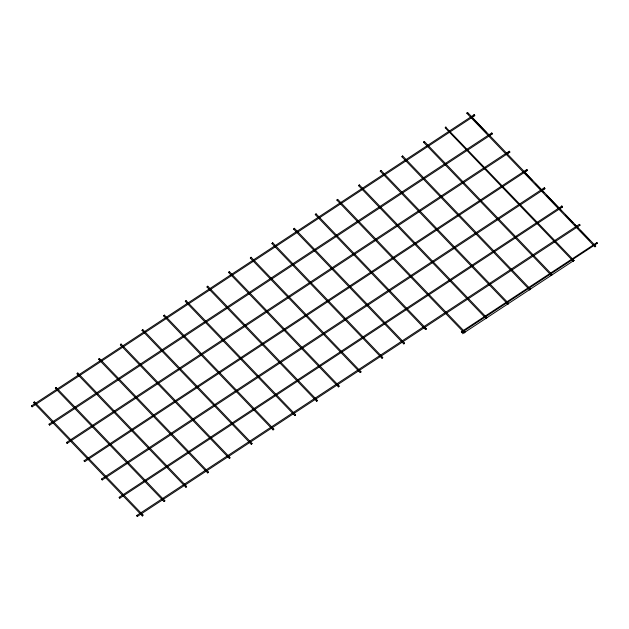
<?xml version="1.0" encoding="UTF-8"?>
<svg xmlns="http://www.w3.org/2000/svg" width="629" height="629" viewBox="0 0 629 629"><rect width="100%" height="100%" fill="white"/><g stroke="black" fill="none" stroke-linecap="round" stroke-linejoin="round"><path stroke-width="0.94" d="M573.978 260.453L573.161 261.145L445.23 127.829L445.623 127.105L573.978 260.453L462.527 333.771M32.134 406.798L31.466 405.925L32.103 406.829L474.761 115.642L474.132 114.737L474.761 115.642M48.999 424.198L49.636 425.102L492.295 133.914L492.185 133.356L491.697 132.971L49.038 424.158L49.667 425.07M66.532 442.47L67.169 443.374L509.828 152.187L509.718 151.628L509.231 151.243L66.572 442.431L67.169 443.374M84.734 461.615L84.066 460.743L84.703 461.647L527.361 170.459L526.732 169.555L527.361 170.459M101.599 479.015L102.236 479.927L544.895 188.731L544.785 188.173L544.297 187.788L101.639 478.976L102.236 479.927M119.801 498.16L119.133 497.287L119.769 498.199L562.428 207.012L561.799 206.1L562.428 207.012M137.334 516.433L136.705 515.521L137.303 516.472L579.962 225.284L579.852 224.718L579.364 224.333L136.705 515.521M491.697 132.971L492.295 133.914M461.332 331.798L461.969 332.71L461.371 331.758L596.897 242.605L597.495 243.557L596.897 242.605M509.231 151.243L509.828 152.187M544.297 187.788L544.895 188.731M579.364 224.333L579.962 225.284M229.451 458.25L230.245 457.794L121.114 344.063L120.634 344.244L120.351 344.873L229.436 458.557M551.381 275.172L552.176 274.716L424.331 141.486L423.852 141.667L423.576 142.296L551.374 275.478M338.465 386.473L338.457 386.914L339.196 386.127L229.404 271.712L228.814 271.995L228.649 272.522L338.386 386.89M464.296 332.395L464.281 332.835L464.98 332.002L337.702 199.362L337.113 199.645L336.94 200.179L464.21 332.812M595.12 246.285L595.018 246.835L595.765 246.12L467.654 112.544L467.064 112.827L466.891 113.354L594.948 246.812M338.669 386.261L339.149 386.08M464.493 332.183L464.98 332.002M31.56 405.878L474.227 114.69M474.455 115.484L471.734 117.277L486.563 132.735M489.268 135.549L491.988 133.757M506.801 153.822L509.521 152.029M84.16 460.695L526.827 169.508M527.055 170.302L524.334 172.094L532.425 180.531M541.868 190.367L544.588 188.574M119.227 497.248L561.894 206.06M559.401 208.639L562.122 206.847M461.655 332.544L463.038 331.64M463.73 331.184L506.502 303.052M507.304 302.518L597.188 243.392M423.639 142.319L424.371 141.533M359.293 184.871L358.601 185.704L486.005 318.478L486.594 318.203L486.767 317.669L359.356 184.895L358.664 185.728M294.317 228.288L293.625 229.113L403.755 343.89L404.345 343.615L404.565 343.127L294.38 228.303L293.688 229.137M250.373 258.071L251.065 257.245L250.303 258.055L360.173 372.557L360.771 372.282L360.983 371.794L251.065 257.245M186.019 300.631L185.327 301.464L294.804 415.557L295.402 415.282L295.575 414.747L186.09 300.654L185.327 301.464M120.422 344.896L121.114 344.063M56.067 387.448L55.376 388.282L164.067 501.557L164.664 501.282L164.837 500.747L56.138 387.472L55.376 388.282M508.554 303.335L507.792 304.145L508.554 303.335L381.017 170.42L380.427 170.703L380.254 171.237L507.792 304.145M295.575 414.747L294.804 415.557M207.719 472.914L208.411 472.08L99.453 358.53L98.863 358.813L98.69 359.348L207.649 472.89L208.411 472.08M164.837 500.747L164.067 501.557M143.042 515.08L142.28 515.89L143.042 515.08L34.477 401.939L33.887 402.222L33.714 402.757L142.28 515.89M467.583 112.528L466.891 113.354M445.23 127.829L445.992 127.011M402.678 155.953L401.915 156.763L529.579 289.812L530.168 289.537L530.349 289.002L402.678 155.953L401.915 156.763M380.254 171.237L381.017 170.42M336.94 200.179L337.702 199.362M316.08 213.876L315.278 214.646L425.542 329.557L426.14 329.281L426.352 328.794L316.041 213.836L315.278 214.646M272.727 242.77L271.964 243.588L381.968 358.223L382.558 357.948L382.731 357.414L272.727 242.77L271.964 243.588M228.649 272.522L229.404 271.712M207.79 286.226L206.988 286.997L316.599 401.223L317.189 400.948L317.362 400.414L207.751 286.179L206.988 286.997M164.428 315.121L163.674 315.931L273.017 429.89L273.607 429.615L273.827 429.127L164.428 315.121L163.674 315.931M142.814 329.635L142.012 330.406L251.23 444.223L251.82 443.948L252.032 443.461L142.775 329.588L142.012 330.406M98.69 359.348L99.492 358.577M77.799 372.997L77.037 373.815L185.862 487.223L186.451 486.948L186.624 486.414L77.799 372.997L77.037 373.815M33.714 402.757L34.516 401.986M573.923 260.335L573.161 261.145M530.349 289.002L529.579 289.812M486.767 317.669L486.005 318.478M426.352 328.794L425.542 329.557M404.565 343.127L403.755 343.89M382.731 357.414L381.968 358.223M360.983 371.794L360.173 372.557M317.362 400.414L316.599 401.223M273.827 429.127L273.017 429.89M252.032 443.461L251.23 444.223M186.624 486.414L185.862 487.223M467.284 112.638L468.55 113.967M535.798 184.038L543.888 192.474M546.585 195.289L561.422 210.746M565.471 214.961L572.885 222.697M574.906 224.805L578.279 228.319M580.3 230.426L589.743 240.262"/></g></svg>
